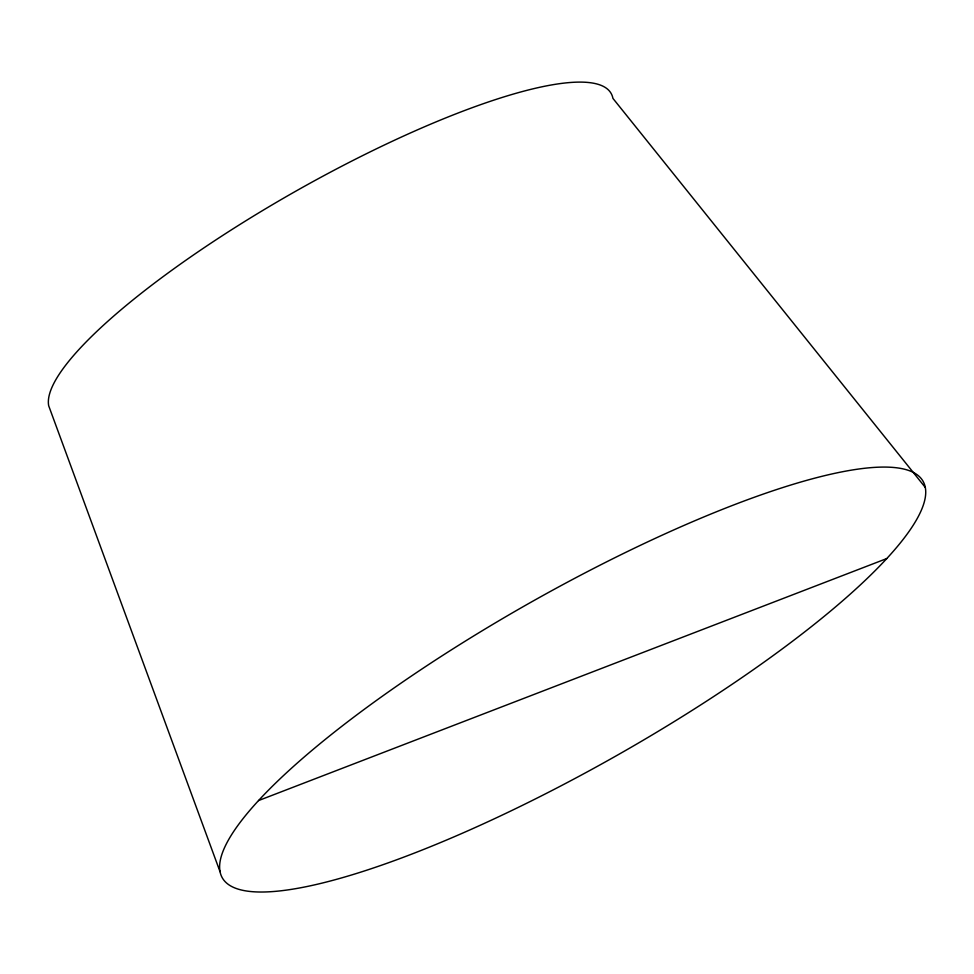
<?xml version="1.0" encoding="UTF-8"?>
<svg xmlns="http://www.w3.org/2000/svg" width="974" height="974" viewBox="0 0 974 974"><rect width="100%" height="100%" fill="white"/><g stroke="black" fill="none" stroke-linecap="round" stroke-linejoin="round"><path stroke-width="1.46" d="M258.536 800.567L886.79 558.552M925.3 487.438A402.603 87.83 -29.5 0 0 381.211 697.019A402.603 87.83 -29.5 0 0 411.466 854.21A402.603 87.83 -29.5 0 0 925.3 487.438L612.926 98.386A322.09 70.262 -29.5 0 0 316.842 179.484A322.09 70.262 -29.5 0 0 48.7 405.793L220.027 871.681"/></g></svg>
